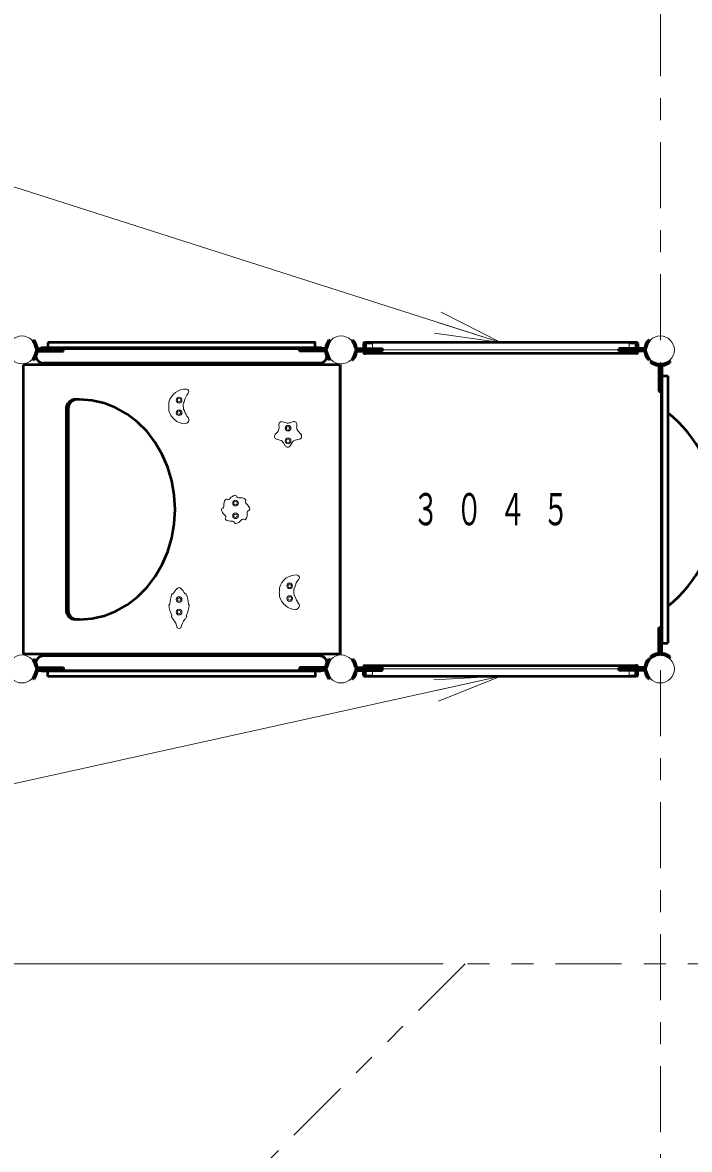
# Model space of a CAD drawing. Units: millimetres on the paper. Extents: x -385 to 0, y -594 to 267.
# Drawn here: x -259.5 to -229.2, y 177.2 to 228.4 of the extents above; entities that cross this region are included whole.
import ezdxf

# ---------------------------------------------------------------- set-up
doc = ezdxf.new("R2010")
doc.units = ezdxf.units.MM
for name, pattern in [('USER1', [4.5, 2.5, -2]), ('USER2', [6, 3, -1, 1, -1]), ('USER3', [8, 3, -1, 1, -1, 1, -1])]:
    doc.linetypes.add(name, pattern=pattern)
doc.layers.add('0_2', color=7, linetype='Continuous', lineweight=13)
doc.styles.add('ＭＳ ゴシック', font='')
doc.styles.get('ＭＳ ゴシック').set_extended_font_data('MS Gothic')

msp = doc.modelspace()

# ---------------------------------------------------------------- linework, layer by layer
at = {"layer": '0_2', "linetype": 'USER2'}
msp.add_line((-230.554, 147.967), (-230.554, 231.903), dxfattribs=at)
at = {"layer": '0_2'}
for p, q in [((-237.804, 213.854), (-266.211, 222.939)), ((-240.509, 215.244), (-237.804, 213.854)), ((-237.804, 213.854), (-240.662, 214.768)), ((-237.804, 213.854), (-240.814, 214.291)), ((-231.191, 213.524), (-244.417, 213.524)), ((-245.054, 212.887), (-245.054, 199.66)), ((-230.554, 199.66), (-230.554, 212.887)), ((-247.874, 209.984), (-247.878, 210.134)), ((-247.549, 210.212), (-247.712, 210.261)), ((-247.371, 210.216), (-247.235, 210.264)), ((-247.072, 210.035), (-247.064, 210.133)), ((-247.95, 209.781), (-248.046, 209.677)), ((-247.006, 209.828), (-246.875, 209.673)), ((-247.832, 209.421), (-247.988, 209.466)), ((-247.667, 209.295), (-247.591, 209.168)), ((-247.282, 209.311), (-247.371, 209.167)), ((-247.082, 209.443), (-246.954, 209.463)), ((-244.417, 199.024), (-231.191, 199.024)), ((-237.804, 198.694), (-270.877, 191.399)), ((-240.841, 198.536), (-237.804, 198.694)), ((-237.804, 198.694), (-240.734, 198.048)), ((-237.804, 198.694), (-240.626, 197.56)), ((-240.417, 185.619), (-375.622, 185.619)), ((-240.417, 185.619), (-368.765, 185.619))]:
    msp.add_line(p, q, dxfattribs=at)
at = {"layer": '0_2', "color": 140, "lineweight": 50}
for p, q in [((-259.056, 213.938), (-259.015, 213.972)), ((-259.015, 213.972), (-259, 213.97)), ((-258.82, 213.588), (-257.669, 213.588)), ((-246.038, 213.622), (-258.571, 213.622)), ((-257.669, 213.588), (-257.669, 213.524)), ((-245.788, 213.588), (-246.939, 213.588)), ((-246.939, 213.588), (-246.939, 213.524)), ((-245.593, 213.972), (-245.608, 213.97)), ((-245.552, 213.938), (-245.593, 213.972)), ((-244.556, 213.938), (-244.515, 213.972)), ((-244.515, 213.972), (-244.5, 213.97)), ((-244.32, 213.588), (-243.169, 213.588)), ((-244.032, 213.811), (-244.032, 213.411)), ((-243.99, 213.854), (-243.947, 213.854)), ((-243.947, 213.854), (-243.947, 213.368)), ((-243.947, 213.854), (-243.947, 213.368)), ((-231.661, 213.854), (-243.947, 213.854)), ((-243.169, 213.588), (-243.169, 213.524)), ((-231.288, 213.588), (-232.439, 213.588)), ((-232.439, 213.588), (-232.439, 213.524)), ((-231.661, 213.854), (-231.661, 213.368)), ((-231.618, 213.854), (-231.661, 213.854)), ((-231.661, 213.854), (-231.661, 213.368)), ((-231.575, 213.811), (-231.575, 213.411)), ((-231.093, 213.972), (-231.108, 213.97)), ((-231.052, 213.938), (-231.093, 213.972)), ((-259.056, 213.11), (-259.015, 213.076)), ((-259.015, 213.076), (-259, 213.078)), ((-258.82, 213.524), (-257.669, 213.524)), ((-258.82, 213.524), (-257.669, 213.524)), ((-258.82, 213.46), (-257.669, 213.46)), ((-257.669, 213.46), (-257.669, 213.524)), ((-245.788, 213.524), (-246.939, 213.524)), ((-245.788, 213.524), (-246.939, 213.524)), ((-246.939, 213.46), (-246.939, 213.524)), ((-245.788, 213.46), (-246.939, 213.46)), ((-245.593, 213.076), (-245.608, 213.078)), ((-245.552, 213.11), (-245.593, 213.076)), ((-244.556, 213.11), (-244.515, 213.076)), ((-244.515, 213.076), (-244.5, 213.078)), ((-244.32, 213.524), (-243.169, 213.524)), ((-244.32, 213.524), (-243.169, 213.524)), ((-244.32, 213.46), (-243.169, 213.46)), ((-243.99, 213.368), (-243.947, 213.368)), ((-231.661, 213.368), (-243.947, 213.368)), ((-243.169, 213.46), (-243.169, 213.524)), ((-231.288, 213.524), (-232.439, 213.524)), ((-231.288, 213.524), (-232.439, 213.524)), ((-232.439, 213.46), (-232.439, 213.524)), ((-231.288, 213.46), (-232.439, 213.46)), ((-231.618, 213.368), (-231.661, 213.368)), ((-231.093, 213.076), (-231.108, 213.078)), ((-231.052, 213.11), (-231.093, 213.076)), ((-259.489, 212.845), (-259.489, 199.703)), ((-245.113, 212.845), (-259.489, 212.845)), ((-246.038, 212.928), (-258.571, 212.928)), ((-245.113, 212.845), (-245.113, 199.703)), ((-230.968, 213.026), (-231.002, 212.985)), ((-231.002, 212.985), (-231, 212.97)), ((-230.618, 212.79), (-230.618, 211.639)), ((-230.554, 212.79), (-230.554, 211.639)), ((-230.554, 212.79), (-230.554, 211.639)), ((-230.49, 212.79), (-230.49, 211.639)), ((-230.141, 213.026), (-230.106, 212.985)), ((-230.106, 212.985), (-230.108, 212.97)), ((-230.49, 212.345), (-230.219, 212.345)), ((-230.49, 212.345), (-230.49, 200.202)), ((-230.219, 212.345), (-230.219, 200.202)), ((-230.618, 211.639), (-230.554, 211.639)), ((-230.49, 211.639), (-230.554, 211.639)), ((-256.941, 211.274), (-257.115, 211.274)), ((-257.544, 210.845), (-257.544, 201.703)), ((-257.451, 210.845), (-257.451, 201.703)), ((-256.941, 201.274), (-257.115, 201.274)), ((-230.618, 199.758), (-230.618, 200.908)), ((-230.618, 200.908), (-230.554, 200.908)), ((-230.554, 199.758), (-230.554, 200.908)), ((-230.554, 199.758), (-230.554, 200.908)), ((-230.49, 200.908), (-230.554, 200.908)), ((-230.49, 199.758), (-230.49, 200.908)), ((-230.49, 200.202), (-230.219, 200.202)), ((-245.113, 199.703), (-259.489, 199.703)), ((-259.056, 199.438), (-259.015, 199.472)), ((-259.015, 199.472), (-259, 199.47)), ((-246.038, 199.62), (-258.571, 199.62)), ((-245.593, 199.472), (-245.608, 199.47)), ((-245.552, 199.438), (-245.593, 199.472)), ((-244.556, 199.437), (-244.515, 199.471)), ((-244.515, 199.471), (-244.5, 199.47)), ((-231.093, 199.471), (-231.108, 199.47)), ((-231.052, 199.437), (-231.093, 199.471)), ((-231.002, 199.563), (-231, 199.578)), ((-230.968, 199.522), (-231.002, 199.563)), ((-230.141, 199.522), (-230.106, 199.563)), ((-230.106, 199.563), (-230.108, 199.578)), ((-258.82, 199.088), (-257.669, 199.088)), ((-258.82, 199.024), (-257.669, 199.024)), ((-258.82, 199.024), (-257.669, 199.024)), ((-258.82, 198.96), (-257.669, 198.96)), ((-246.038, 198.926), (-258.571, 198.926)), ((-257.669, 199.088), (-257.669, 199.024)), ((-257.669, 198.96), (-257.669, 199.024)), ((-245.788, 199.088), (-246.939, 199.088)), ((-246.939, 199.088), (-246.939, 199.024)), ((-245.788, 199.024), (-246.939, 199.024)), ((-245.788, 199.024), (-246.939, 199.024)), ((-246.939, 198.96), (-246.939, 199.024)), ((-245.788, 198.96), (-246.939, 198.96)), ((-244.32, 199.088), (-243.169, 199.088)), ((-244.32, 199.024), (-243.169, 199.024)), ((-244.32, 199.024), (-243.169, 199.024)), ((-244.32, 198.96), (-243.169, 198.96)), ((-244.033, 198.737), (-244.033, 199.137)), ((-243.99, 199.18), (-243.947, 199.18)), ((-243.947, 198.694), (-243.947, 199.18)), ((-243.947, 198.694), (-243.947, 199.18)), ((-243.947, 199.18), (-231.661, 199.18)), ((-243.169, 199.088), (-243.169, 199.024)), ((-243.169, 198.96), (-243.169, 199.024)), ((-231.288, 199.088), (-232.439, 199.088)), ((-232.439, 199.088), (-232.439, 199.024)), ((-231.288, 199.024), (-232.439, 199.024)), ((-231.288, 199.024), (-232.439, 199.024)), ((-232.439, 198.96), (-232.439, 199.024)), ((-231.288, 198.96), (-232.439, 198.96)), ((-231.661, 198.694), (-231.661, 199.18)), ((-231.618, 199.18), (-231.661, 199.18)), ((-231.661, 198.694), (-231.661, 199.18)), ((-231.576, 198.737), (-231.576, 199.137)), ((-259.056, 198.61), (-259.015, 198.576)), ((-259.015, 198.576), (-259, 198.578)), ((-245.593, 198.576), (-245.608, 198.578)), ((-245.552, 198.61), (-245.593, 198.576)), ((-244.556, 198.61), (-244.515, 198.576)), ((-244.515, 198.576), (-244.5, 198.578)), ((-243.99, 198.694), (-243.947, 198.694)), ((-243.947, 198.694), (-231.661, 198.694)), ((-231.618, 198.694), (-231.661, 198.694)), ((-231.093, 198.576), (-231.108, 198.578)), ((-231.052, 198.61), (-231.093, 198.576))]:
    msp.add_line(p, q, dxfattribs=at)
at = {"layer": '0_2', "linetype": 'USER1'}
for p, q in [((-243.947, 213.808), (-243.632, 213.808)), ((-243.632, 213.808), (-243.632, 213.414)), ((-231.661, 213.808), (-231.975, 213.808)), ((-231.975, 213.808), (-231.975, 213.414)), ((-243.947, 213.414), (-243.632, 213.414)), ((-231.661, 213.414), (-231.975, 213.414)), ((-243.947, 199.134), (-243.633, 199.134)), ((-243.947, 198.74), (-243.633, 198.74)), ((-243.633, 198.74), (-243.633, 199.134)), ((-231.661, 199.134), (-231.976, 199.134)), ((-231.976, 198.74), (-231.976, 199.134)), ((-231.661, 198.74), (-231.976, 198.74))]:
    msp.add_line(p, q, dxfattribs=at)
at = {"layer": '0_2', "color": 140, "lineweight": 50}
for points in [[(-258.375, 213.859), (-258.375, 213.588), (-246.232, 213.588), (-246.232, 213.859)], [(-258.375, 198.689), (-258.375, 198.96), (-246.232, 198.96), (-246.232, 198.689)]]:
    msp.add_lwpolyline(points, close=True, dxfattribs=at)
msp.add_lwpolyline([(-256.941, 201.274), (-256.374, 201.317), (-255.816, 201.444), (-255.278, 201.655), (-254.768, 201.944), (-254.295, 202.307), (-253.868, 202.738), (-253.493, 203.23), (-253.177, 203.774), (-252.926, 204.361), (-252.743, 204.98), (-252.632, 205.621), (-252.595, 206.274), (-252.632, 206.927), (-252.743, 207.568), (-252.926, 208.187), (-253.177, 208.774), (-253.493, 209.318), (-253.868, 209.81), (-254.295, 210.241), (-254.768, 210.604), (-255.278, 210.893), (-255.816, 211.104), (-256.374, 211.231), (-256.941, 211.274)], dxfattribs=at)
at = {"layer": '0_2', "linetype": 'USER3'}
msp.add_lwpolyline([(-217.463, 82.331), (-177.489, 82.331), (-146.77, 113.05), (-146.77, 145.828), (-181.814, 180.871), (-211.563, 180.871), (-216.312, 185.619), (-239.417, 185.619), (-250.719, 174.318), (-273.402, 174.318), (-282.162, 183.077), (-339.295, 183.077), (-360.908, 161.464), (-360.908, 130.916), (-337.108, 107.116), (-296.414, 107.116), (-282.736, 93.437), (-253.864, 93.437), (-250.628, 90.201), (-225.333, 90.201)], close=True, dxfattribs=at)
at = {"layer": '0_2'}
for centre, radius in [((-259.554, 213.524), 0.636), ((-245.054, 213.524), 0.636), ((-230.554, 213.524), 0.636), ((-252.413, 211.242), 0.129), ((-252.413, 211.242), 0.0786), ((-252.413, 210.671), 0.129), ((-252.413, 210.671), 0.0786), ((-247.463, 209.963), 0.129), ((-247.463, 209.963), 0.0786), ((-247.463, 209.392), 0.129), ((-247.463, 209.392), 0.0786), ((-249.848, 206.56), 0.129), ((-249.848, 206.56), 0.0786), ((-249.848, 205.988), 0.129), ((-249.848, 205.988), 0.0786), ((-247.391, 202.797), 0.129), ((-247.391, 202.797), 0.0786), ((-247.391, 202.226), 0.129), ((-252.413, 202.178), 0.129), ((-252.413, 202.178), 0.0786), ((-247.391, 202.226), 0.0786), ((-252.413, 201.606), 0.129), ((-252.413, 201.606), 0.0786), ((-259.554, 199.024), 0.636), ((-245.054, 199.024), 0.636), ((-230.554, 199.024), 0.636)]:
    msp.add_circle(centre, radius, dxfattribs=at)
at = {"layer": '0_2', "color": 140, "lineweight": 50}
for centre, radius, start, end in [((-259.554, 213.524), 0.647, 7.1808, 39.709), ((-259.554, 213.524), 0.711, 7.1808, 38.8559), ((-258.571, 213.275), 0.347, 90, 270), ((-258.82, 213.616), 0.0925, 187.1808, 270), ((-258.82, 213.616), 0.0285, 187.1808, 270), ((-246.038, 213.275), 0.347, 270, 90), ((-245.788, 213.616), 0.0285, 270, 352.8192), ((-245.788, 213.616), 0.0925, 270, 352.8192), ((-245.054, 213.524), 0.711, 141.1441, 172.8192), ((-245.054, 213.524), 0.647, 140.291, 172.8192), ((-245.054, 213.524), 0.647, 7.1808, 39.709), ((-245.054, 213.524), 0.711, 7.1808, 38.8559), ((-244.32, 213.616), 0.0925, 187.1808, 270), ((-244.32, 213.616), 0.0285, 187.1808, 270), ((-243.99, 213.811), 0.0429, 90, 180), ((-231.618, 213.811), 0.0429, 0, 90), ((-231.288, 213.616), 0.0285, 270, 352.8192), ((-231.288, 213.616), 0.0925, 270, 352.8192), ((-230.554, 213.524), 0.711, 141.1441, 172.8192), ((-230.554, 213.524), 0.647, 140.291, 172.8192), ((-259.554, 213.524), 0.647, 320.291, 352.8192), ((-259.554, 213.524), 0.711, 321.1441, 352.8192), ((-258.82, 213.432), 0.0925, 90, 172.8192), ((-258.82, 213.432), 0.0285, 90, 172.8192), ((-245.788, 213.432), 0.0925, 7.1808, 90), ((-245.788, 213.432), 0.0285, 7.1808, 90), ((-245.054, 213.524), 0.711, 187.1808, 218.8559), ((-245.054, 213.524), 0.647, 187.1808, 219.709), ((-245.054, 213.524), 0.647, 320.291, 352.8192), ((-245.054, 213.524), 0.711, 321.1441, 352.8192), ((-244.32, 213.432), 0.0925, 90, 172.8192), ((-244.32, 213.432), 0.0285, 90, 172.8192), ((-243.99, 213.411), 0.0429, 180, 270), ((-231.618, 213.411), 0.0429, 270, 0), ((-231.288, 213.432), 0.0925, 7.1808, 90), ((-231.288, 213.432), 0.0285, 7.1808, 90), ((-230.554, 213.524), 0.711, 187.1808, 218.8559), ((-230.554, 213.524), 0.647, 187.1808, 219.709), ((-230.554, 213.524), 0.711, 231.1441, 262.8192), ((-230.554, 213.524), 0.647, 230.291, 262.8192), ((-230.647, 212.79), 0.0285, 0, 82.8192), ((-230.647, 212.79), 0.0925, 0, 82.8192), ((-230.462, 212.79), 0.0925, 97.1808, 180), ((-230.462, 212.79), 0.0285, 97.1808, 180), ((-230.554, 213.524), 0.647, 277.1808, 309.709), ((-230.554, 213.524), 0.711, 277.1808, 308.8559), ((-257.115, 210.845), 0.429, 90, 180), ((-257.022, 210.845), 0.429, 90, 180), ((-233.654, 206.272), 5.58, 308.005, 51.995), ((-257.115, 201.703), 0.429, 180, 270), ((-257.022, 201.703), 0.429, 180, 270), ((-230.647, 199.758), 0.0285, 277.1808, 0), ((-230.647, 199.758), 0.0925, 277.1808, 0), ((-230.462, 199.758), 0.0925, 180, 262.8192), ((-230.462, 199.758), 0.0285, 180, 262.8192), ((-259.554, 199.024), 0.647, 7.1808, 39.709), ((-259.554, 199.024), 0.711, 7.1808, 38.8559), ((-258.571, 199.273), 0.347, 90, 270), ((-246.038, 199.273), 0.347, 270, 90), ((-245.054, 199.024), 0.711, 141.1441, 172.8192), ((-245.054, 199.024), 0.647, 140.291, 172.8192), ((-245.054, 199.024), 0.647, 7.1808, 39.709), ((-245.054, 199.024), 0.711, 7.1808, 38.8559), ((-230.554, 199.024), 0.711, 141.1441, 172.8192), ((-230.554, 199.024), 0.647, 140.291, 172.8192), ((-230.554, 199.024), 0.711, 97.1808, 128.8559), ((-230.554, 199.024), 0.647, 97.1808, 129.709), ((-230.554, 199.024), 0.647, 50.291, 82.8192), ((-230.554, 199.024), 0.711, 51.1441, 82.8192), ((-259.554, 199.024), 0.647, 320.291, 352.8192), ((-259.554, 199.024), 0.711, 321.1441, 352.8192), ((-258.82, 199.116), 0.0925, 187.1808, 270), ((-258.82, 198.932), 0.0925, 90, 172.8192), ((-258.82, 199.116), 0.0285, 187.1808, 270), ((-258.82, 198.932), 0.0285, 90, 172.8192), ((-245.788, 199.116), 0.0285, 270, 352.8192), ((-245.788, 199.116), 0.0925, 270, 352.8192), ((-245.788, 198.932), 0.0925, 7.1808, 90), ((-245.788, 198.932), 0.0285, 7.1808, 90), ((-245.054, 199.024), 0.711, 187.1808, 218.8559), ((-245.054, 199.024), 0.647, 187.1808, 219.709), ((-245.054, 199.024), 0.647, 320.291, 352.8192), ((-245.054, 199.024), 0.711, 321.1441, 352.8192), ((-244.32, 199.116), 0.0925, 187.1808, 270), ((-244.32, 198.931), 0.0925, 90, 172.8192), ((-244.32, 199.116), 0.0285, 187.1808, 270), ((-244.32, 198.931), 0.0285, 90, 172.8192), ((-243.99, 199.137), 0.0429, 90, 180), ((-243.99, 198.737), 0.0429, 180, 270), ((-231.618, 199.137), 0.0429, 0, 90), ((-231.618, 198.737), 0.0429, 270, 0), ((-231.288, 199.116), 0.0285, 270, 352.8192), ((-231.288, 199.116), 0.0925, 270, 352.8192), ((-231.288, 198.931), 0.0925, 7.1808, 90), ((-231.288, 198.931), 0.0285, 7.1808, 90), ((-230.554, 199.024), 0.711, 187.1808, 218.8559), ((-230.554, 199.024), 0.647, 187.1808, 219.709)]:
    msp.add_arc(centre, radius, start, end, dxfattribs=at)
at = {"layer": '0_2'}
for centre, radius, start, end in [((-252.113, 210.956), 0.786, 87.5611, 165.5225), ((-251.313, 210.995), 0.883, 140.6586, 168.1098), ((-252.084, 211.627), 0.114, 320.6586, 87.5611), ((-252.113, 210.956), 0.771, 170.1219, 189.8781), ((-252.804, 211.135), 0.0714, 165.5225, 193.7593), ((-252.943, 211.101), 0.0714, 350.1219, 13.7593), ((-251.313, 210.995), 0.911, 174.7119, 189.7418), ((-252.149, 211.072), 0.0714, 141.3197, 174.7119), ((-252.317, 211.206), 0.143, 321.3197, 348.1098), ((-252.804, 210.778), 0.0714, 166.2407, 194.4775), ((-252.943, 210.812), 0.0714, 346.2407, 9.8781), ((-252.113, 210.956), 0.786, 194.4775, 267.3341), ((-252.141, 210.853), 0.0714, 189.7418, 223.134), ((-252.297, 210.706), 0.143, 16.3438, 43.134), ((-251.313, 210.995), 0.883, 196.3438, 218.2179), ((-252.141, 210.343), 0.171, 267.3341, 38.2179), ((-247.75, 210.138), 0.129, 73.168, 181.7072), ((-247.466, 210.485), 0.286, 253.168, 289.5712), ((-247.192, 210.143), 0.129, 355.409, 109.5712), ((-246.787, 210.012), 0.286, 175.409, 220.0628), ((-247.952, 209.59), 0.129, 137.16, 253.7771), ((-248.159, 209.976), 0.286, 317.16, 1.7072), ((-246.974, 209.59), 0.129, 278.6448, 40.0628), ((-247.912, 209.147), 0.286, 31.1949, 73.7771), ((-247.481, 209.235), 0.129, 211.1949, 328.1996), ((-247.039, 209.161), 0.286, 98.6448, 148.1996), ((-249.848, 206.874), 0.0429, 14.2357, 96.6971), ((-250.487, 206.426), 0.114, 284.2357, 10.6029), ((-250.035, 206.511), 0.345, 141.6971, 190.6029), ((-250.272, 206.698), 0.0429, 59.2357, 141.6971), ((-250.192, 206.833), 0.114, 239.2357, 325.6029), ((-249.813, 206.574), 0.345, 96.6971, 145.6029), ((-249.696, 206.913), 0.114, 194.2357, 280.6029), ((-249.611, 206.461), 0.345, 51.6971, 100.6029), ((-249.289, 206.618), 0.114, 149.2357, 235.6029), ((-249.424, 206.698), 0.0429, 329.2357, 51.6971), ((-249.548, 206.239), 0.345, 6.6971, 55.6029), ((-250.448, 206.274), 0.0429, 104.2357, 186.6971), ((-250.148, 206.309), 0.345, 186.6971, 235.6029), ((-250.407, 205.93), 0.114, 329.2357, 55.6029), ((-249.661, 206.037), 0.345, 321.6971, 10.6029), ((-249.209, 206.122), 0.114, 104.2357, 190.6029), ((-249.248, 206.274), 0.0429, 284.2357, 6.6971), ((-250.272, 205.85), 0.0429, 149.2357, 231.6971), ((-250.085, 206.087), 0.345, 231.6971, 280.6029), ((-250, 205.635), 0.114, 14.2357, 100.6029), ((-249.848, 205.674), 0.0429, 194.2357, 276.6971), ((-249.883, 205.974), 0.345, 276.6971, 325.6029), ((-249.504, 205.715), 0.114, 59.2357, 145.6029), ((-249.424, 205.85), 0.0429, 239.2357, 321.6971), ((-247.091, 202.512), 0.786, 87.5611, 165.5225), ((-246.292, 202.55), 0.883, 140.6586, 168.1098), ((-247.063, 203.182), 0.114, 320.6586, 87.5611), ((-251.443, 201.915), 1.392, 158.5656, 177.5932), ((-252.712, 202.414), 0.0286, 79.3561, 158.5656), ((-252.702, 202.47), 0.0286, 259.3561, 327.7343), ((-251.5, 201.711), 1.392, 135.5148, 147.7343), ((-252.413, 202.608), 0.113, 44.4851, 135.5148), ((-253.325, 201.711), 1.392, 32.2657, 44.4851), ((-252.124, 202.47), 0.0286, 212.2657, 280.6439), ((-252.113, 202.414), 0.0286, 21.4344, 100.6439), ((-253.383, 201.915), 1.392, 2.4068, 21.4344), ((-247.091, 202.512), 0.771, 170.1219, 189.8781), ((-247.783, 202.69), 0.0714, 165.5225, 193.7593), ((-247.783, 202.333), 0.0714, 166.2407, 194.4775), ((-247.922, 202.656), 0.0714, 350.1219, 13.7593), ((-247.922, 202.367), 0.0714, 346.2407, 9.8781), ((-247.091, 202.512), 0.786, 194.4775, 267.3341), ((-246.292, 202.55), 0.911, 174.7119, 189.7418), ((-247.128, 202.628), 0.0714, 141.3197, 174.7119), ((-247.12, 202.408), 0.0714, 189.7418, 223.134), ((-247.295, 202.762), 0.143, 321.3197, 348.1098), ((-247.276, 202.262), 0.143, 16.3438, 43.134), ((-252.844, 201.921), 0.0286, 108.497, 185.5656), ((-251.487, 202.053), 1.392, 185.5656, 205.3674), ((-252.862, 201.975), 0.0286, 288.497, 357.5932), ((-253.338, 202.053), 1.392, 334.6326, 354.4344), ((-251.963, 201.975), 0.0286, 182.4068, 251.503), ((-251.981, 201.921), 0.0286, 354.4344, 71.503), ((-246.292, 202.55), 0.883, 196.3438, 218.2179), ((-247.12, 201.898), 0.171, 267.3341, 38.2179), ((-252.73, 201.405), 0.0286, 135.8601, 213.5656), ((-251.594, 202.158), 1.392, 213.5656, 218.8739), ((-252.771, 201.444), 0.0286, 315.8601, 25.3674), ((-253.359, 200.735), 0.875, 10.581, 38.8739), ((-251.467, 200.735), 0.875, 141.1261, 169.419), ((-253.232, 202.158), 1.392, 321.1261, 326.4344), ((-252.055, 201.444), 0.0286, 154.6326, 224.1399), ((-252.096, 201.405), 0.0286, 326.4344, 44.1399), ((-252.413, 200.993), 0.129, 228.394, 311.606)]:
    msp.add_arc(centre, radius, start, end, dxfattribs=at)

# ---------------------------------------------------------------- texts
at = {"layer": '0_2', "insert": (-241.804, 206.274), "char_height": 1.466, "attachment_point": 4, "style": 'ＭＳ ゴシック'}
msp.add_mtext('\\T1.64;\\W0.6;３０４５', dxfattribs=at)

doc.saveas('drawing.dxf')
